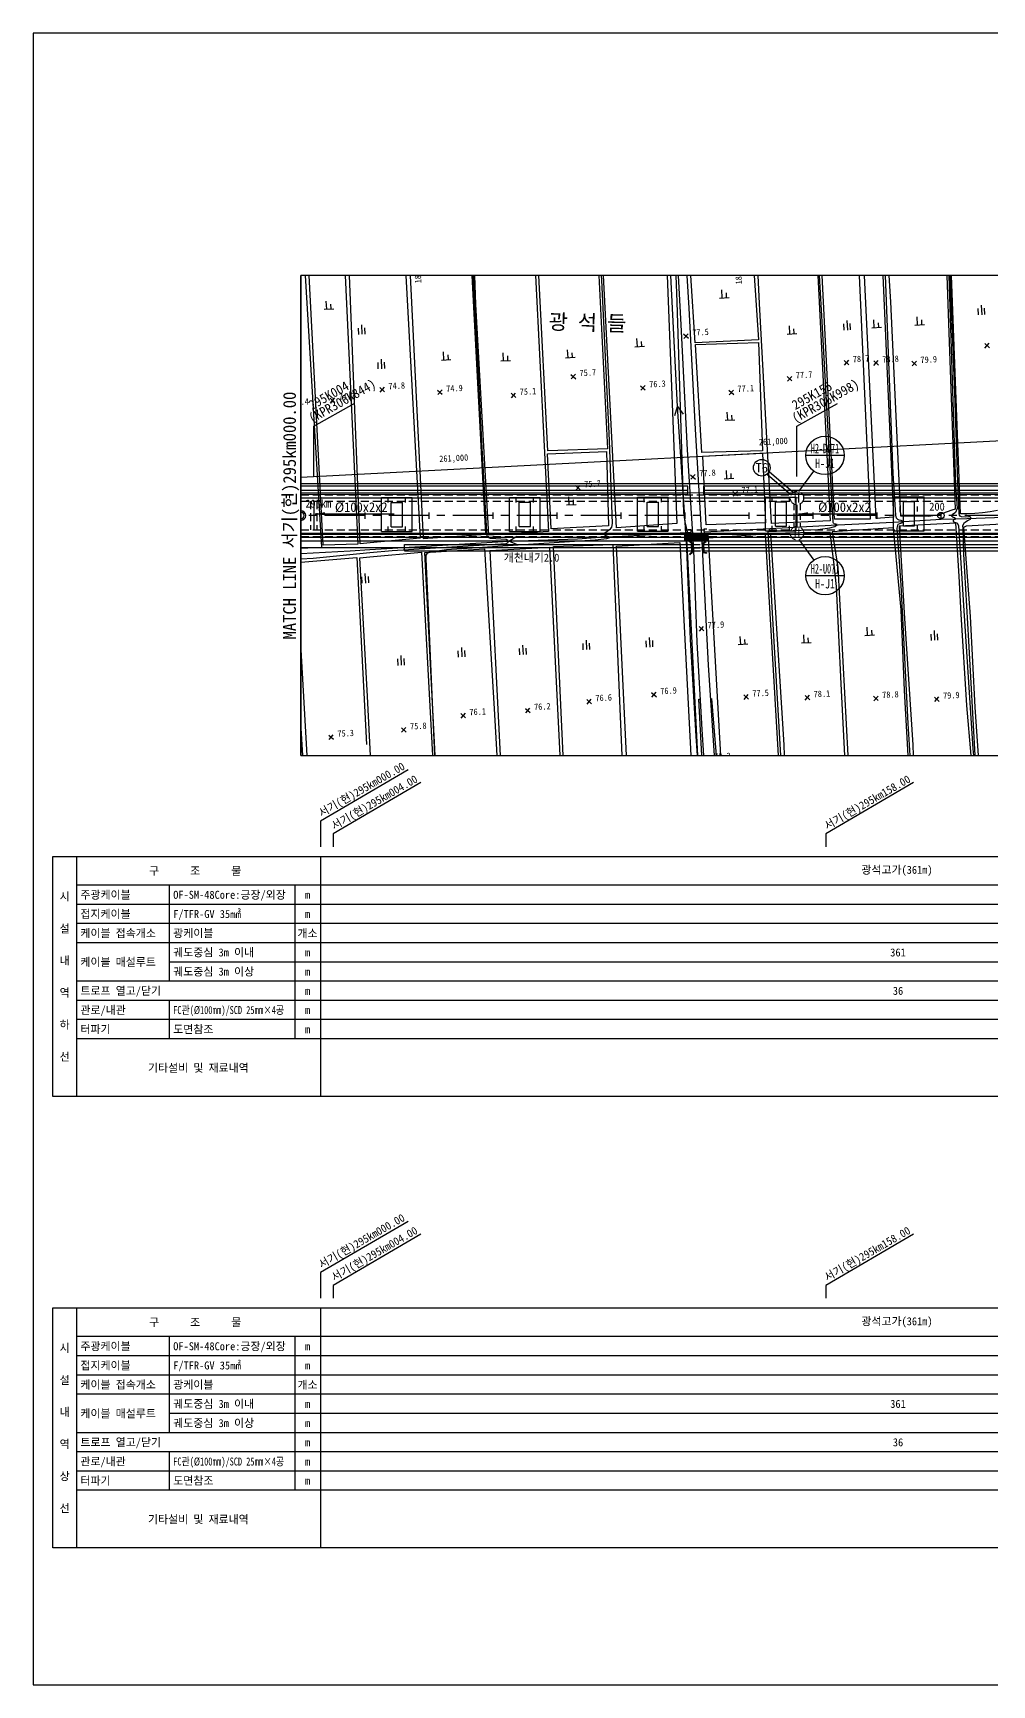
# Model space of a CAD drawing. Header units: millimetres. Extents: x 12262 to 13058, y 1103 to 1809.
# Drawn here: x 12262 to 12562, y 1103 to 1619 of the extents above; entities that cross this region are included whole.
import ezdxf
from ezdxf.enums import TextEntityAlignment as Align
from ezdxf.xclip import XClip

# ---------------------------------------------------------------- set-up
doc = ezdxf.new("R2010")
doc.units = ezdxf.units.MM
doc.header["$LTSCALE"] = 10
doc.header["$MEASUREMENT"] = 0
doc.header["$XCLIPFRAME"] = 2
for name, pattern in [('A-CENTR01', [2, 1.25, -0.25, 0.25, -0.25]), ('CENTER', [2, 1.25, -0.25, 0.25, -0.25]), ('HIDDEN', [0.375, 0.25, -0.125])]:
    doc.linetypes.add(name, pattern=pattern)
for name, color, linetype in [('TN-MACL', 6, 'A-CENTR01'), ('TN-MANH', 4, 'Continuous'), ('TT-TABL-LIN1', 4, 'Continuous'), ('TT-TABL-LIN2', 1, 'Continuous'), ('TT-TABL-TEX1', 6, 'Continuous'), ('TT-TABL-TEX2', 3, 'Continuous'), ('TT-WIRE-EQPM', 6, 'Continuous'), ('TZ-BASE', 253, 'Continuous'), ('TZ-CABL', 4, 'Continuous'), ('TZ-LEAL', 1, 'Continuous'), ('TZ-LEAT', 3, 'Continuous')]:
    doc.layers.add(name, color=color, linetype=linetype)
doc.layers.add('TX-PAPR', color=2, linetype='Continuous', plot=False)
doc.styles.add('GR', font='GulimChe.ttf')
doc.styles.add('HANA', font='GulimChe.ttf')
doc.styles.get("Standard").update_dxf_attribs({"font": 'GulimChe.ttf'})
doc.styles.add('굴림체', font='GulimChe.ttf')
doc.linetypes.add('ZIGZAG', pattern='A,0.0001,-0.2,[131,ltypeshp.shx,S=0.2,R=0,X=-0.2,Y=0],-0.4,[131,ltypeshp.shx,S=0.2,R=180,X=0.2,Y=0],-0.2', length=0.8001)
doc.dimstyles.get("Standard").update_dxf_attribs({"dimtxt": 0.18, "dimasz": 0.18, "dimexe": 0.18, "dimexo": 0.0625, "dimgap": 0.09, "dimtad": 0, "dimtih": 1, "dimtoh": 1, "dimdec": 4, "dimzin": 0, "dimdsep": 46, "dimtxsty": 'Standard', "dimcen": 0.09, "dimadec": 0, "dimazin": 0, "dimtfac": 1, "dimtdec": 4, "dimtofl": 0, "dimtmove": 0, "dimatfit": 3, "dimfxl": 0, "dimtolj": 1, "dimtzin": 0, "dimarcsym": 0})

# ---------------------------------------------------------------- blocks, each defined once
blk = doc.blocks.new('JD-SGS4SX3S')
at = {"layer": 'TZ-BASE'}
for p, q in [((140.19, 98.21, 77.03), (142.96, 54.94, 77.03)), ((143.31, 66.28, 77.69), (141.74, 98.56, 77.69)), ((160.25, 99.16, 77.69), (165.38, -1.62, 77.69)), ((166.69, -1.17, 78.79), (161.61, 99.31, 78.79)), ((173.3, 99.64, 78.79), (177.86, -1.16, 78.79)), ((179.74, -0.92, 78.75), (174.87, 99.94, 78.75)), ((180.71, 99.97, 78.75), (185.13, -0.46, 78.75)), ((57.74, -5.8, 75.02), (52.55, 93.13, 75.02)), ((54.63, 65.96, 75.21), (53.62, 93.68, 75.21)), ((72.3, 94.09, 75.21), (77.34, -4.94, 75.21)), ((77.19, 20.19, 75.62), (73.38, 94.28, 75.62)), ((92.12, 94.91, 75.62), (95.8, 20.88, 75.62)), ((98.62, -3.85, 76.42), (93.46, 96.22, 76.42)), ((113.54, 96.83, 76.42), (117.51, -2.5, 76.42)), ((117.6, 66.67, 77), (116.55, 94.96, 77)), ((116.72, 96.57, 77.17), (118.75, 59.61, 77.17)), ((123.25, 53.98, 77.03), (120.25, 97.37, 77.03)), ((184.32, 66.75, 80), (182.59, 97.13, 80)), ((201.01, 96.91, 80), (202.56, 54.12, 80)), ((206.11, 0.51, 81.19), (202.47, 97.77, 81.19)), ((6.53, -9.9, 73.99), (0.53, 90.31, 73.99)), ((6.99, -9.23, 73.99), (1.71, 90.7, 73.99)), ((13.13, 90.87, 73.99), (17.74, -8.96, 73.99)), ((18.55, -8.82, 74.91), (14.55, 91.32, 74.91)), ((31.81, 91.88, 74.91), (37.24, -7.02, 74.91)), ((33.26, 92.48, 75.02), (38.23, -7.16, 75.02)), ((94.05, 73.57, 76), (93.11, 89.43, 76)), ((121.34, 64.83, 81.04), (119.65, 91.78, 81.04)), ((163, 58.77, 78), (161.24, 90.27, 78)), ((202.03, 88.81, 80), (204.6, 9.47, 80)), ((185.1, 13.14, 79), (182.19, 87.57, 79)), ((203.33, 64.66, 81), (202.67, 85.05, 81)), ((56.65, 21.16, 75), (53.74, 78.2, 75)), ((117.72, 34.09), (115.27, 81.25)), ((96.46, 23.4, 76), (94.05, 73.57, 76)), ((130.82, 67.95, 77.11), (133.81, 68.1, 77.11)), ((131.62, 67.99, 77.11), (131.49, 70.49, 77.11)), ((133.02, 68.06, 77.11), (132.94, 69.56, 77.11)), ((7.26, 64.44, 74.01), (10.26, 64.59, 74.01)), ((8.06, 64.48, 74.01), (7.93, 66.98, 74.01)), ((9.46, 64.55, 74.01), (9.38, 66.05, 74.01)), ((58.67, -6.1, 75.21), (54.63, 65.96, 75.21)), ((119.69, 0.98, 77), (117.6, 66.67, 77)), ((123.28, 26.98, 81.04), (121.34, 64.83, 81.04)), ((147.05, -2.44, 77.69), (143.31, 66.28, 77.69)), ((187.48, -0.23, 80), (184.32, 66.75, 80)), ((192.66, 59.55, 80.02), (192.53, 62.05, 80.02)), ((204.3, 38.36, 81), (203.33, 64.66, 81)), ((211.74, 62.66, 80.18), (211.63, 64.66, 80.18)), ((212.58, 65.71, 80.18), (212.74, 62.72, 80.18)), ((213.73, 62.77, 80.18), (213.63, 64.77, 80.18)), ((18.05, 56.56, 74.85), (17.95, 58.56, 74.85)), ((18.89, 59.61, 74.85), (19.05, 56.62, 74.85)), ((20.05, 56.67, 74.85), (19.94, 58.67, 74.85)), ((118.75, 59.61, 77.17), (120.73, 20.58, 77.17)), ((119.66, 55.31, 77.52), (121, 56.79, 77.52)), ((151.96, 56.71, 77.31), (154.96, 56.87, 77.31)), ((152.76, 56.75, 77.31), (152.63, 59.25, 77.31)), ((154.16, 56.83, 77.31), (154.08, 58.32, 77.31)), ((166.31, -2.18, 78), (163, 58.77, 78)), ((169.76, 57.87, 78.67), (169.65, 59.86, 78.67)), ((170.6, 60.91, 78.67), (170.75, 57.92, 78.67)), ((171.75, 57.97, 78.67), (171.65, 59.97, 78.67)), ((178.39, 58.64, 78.21), (181.38, 58.8, 78.21)), ((179.18, 58.68, 78.21), (179.05, 61.18, 78.21)), ((180.58, 58.76, 78.21), (180.5, 60.25, 78.21)), ((191.86, 59.51, 80.02), (194.86, 59.66, 80.02)), ((194.06, 59.62, 80.02), (193.98, 61.12, 80.02)), ((83.48, 49.31, 75.51), (83.35, 51.81, 75.51)), ((104.35, 52.74, 76.33), (107.34, 52.9, 76.33)), ((105.15, 52.79, 76.33), (105.02, 55.28, 76.33)), ((106.54, 52.86, 76.33), (106.47, 54.36, 76.33)), ((119.59, 56.72, 77.52), (121.07, 55.38, 77.52)), ((142.96, 54.94, 77.03), (123.25, 53.98, 77.03)), ((123.3, 53.41, 77.03), (142.95, 54.06, 77.03)), ((125.31, 19.69, 77.03), (123.3, 53.41, 77.03)), ((142.95, 54.06, 77.03), (144.19, 20.2, 77.03)), ((202.56, 54.12, 80), (204.43, 1.99, 80)), ((213.67, 53.72, 81.23), (215.16, 52.38, 81.23)), ((213.75, 52.31, 81.23), (215.09, 53.8, 81.23)), ((24.19, 45.82, 74.85), (24.09, 47.81, 74.85)), ((25.04, 48.87, 74.85), (25.19, 45.87, 74.85)), ((26.19, 45.92, 74.85), (26.09, 47.92, 74.85)), ((43.89, 48.57, 74.95), (46.88, 48.73, 74.95)), ((44.69, 48.61, 74.95), (44.56, 51.11, 74.95)), ((46.08, 48.68, 74.95), (46.01, 50.18, 74.95)), ((62.49, 48.3, 75.06), (65.49, 48.45, 75.06)), ((63.29, 48.34, 75.06), (63.16, 50.83, 75.06)), ((64.69, 48.41, 75.06), (64.61, 49.91, 75.06)), ((82.68, 49.27, 75.51), (85.67, 49.43, 75.51)), ((84.87, 49.38, 75.51), (84.8, 50.88, 75.51)), ((169.76, 48.42, 78.68), (171.25, 47.08, 78.68)), ((169.83, 47.01, 78.68), (171.17, 48.49, 78.68)), ((178.98, 48.32, 78.75), (180.47, 46.98, 78.75)), ((179.06, 46.9, 78.75), (180.4, 48.39, 78.75)), ((190.91, 48.18, 79.93), (192.4, 46.84, 79.93)), ((190.99, 46.77, 79.93), (192.32, 48.26, 79.93)), ((84.39, 44.08, 75.73), (85.87, 42.75, 75.73)), ((84.46, 42.67, 75.73), (85.8, 44.16, 75.73)), ((151.96, 43.4, 77.75), (153.45, 42.06, 77.75)), ((152.03, 41.99, 77.75), (153.37, 43.47, 77.75)), ((9.15, 36.67, 74.28), (10.64, 35.33, 74.28)), ((9.23, 35.26, 74.28), (10.56, 36.74, 74.28)), ((24.68, 39.98, 74.78), (26.17, 38.65, 74.78)), ((24.76, 38.57, 74.78), (26.1, 40.06, 74.78)), ((42.7, 39.21, 74.91), (44.18, 37.87, 74.91)), ((42.77, 37.79, 74.91), (44.11, 39.28, 74.91)), ((65.68, 38.2, 75.12), (67.17, 36.86, 75.12)), ((65.76, 36.79, 75.12), (67.1, 38.27, 75.12)), ((106.14, 40.56, 76.33), (107.62, 39.22, 76.33)), ((106.21, 39.15, 76.33), (107.55, 40.63, 76.33)), ((133.74, 39.13, 77.13), (135.23, 37.79, 77.13)), ((133.82, 37.72, 77.13), (135.15, 39.21, 77.13)), ((205.32, 10.41, 81), (204.3, 38.36, 81)), ((116.85, 31.21), (117.72, 34.09)), ((117.72, 34.09), (119.5, 31.67)), ((120.3, -5.29), (117.72, 34.09)), ((133.37, 29.81, 77.09), (133.24, 32.31, 77.09)), ((134.77, 29.88, 77.09), (134.69, 31.38, 77.09)), ((0, 12.04), (280, 26.66)), ((125.42, -8.09, 81.04), (123.28, 26.98, 81.04)), ((132.57, 29.77, 77.09), (135.57, 29.92, 77.09)), ((58.09, -5.16, 75), (56.65, 21.16, 75)), ((95.8, 20.88, 75.62), (77.19, 20.19, 75.62)), ((97.4, -2.52, 76), (96.46, 23.4, 76)), ((77.09, 19.24, 75.69), (95.53, 20, 75.69)), ((78.19, -4.16, 75.69), (77.09, 19.24, 75.69)), ((95.53, 20, 75.69), (96.11, -3.25, 75.69)), ((120.73, 20.58, 77.17), (122.67, -10.81, 77.17)), ((144.19, 20.2, 77.03), (125.31, 19.69, 77.03)), ((125.58, 18.53, 77.03), (144.19, 19.44, 77.03)), ((126.6, -2.94, 77.03), (125.58, 18.53, 77.03)), ((144.19, 19.44, 77.03), (145.15, -2.31, 77.03)), ((121.78, 12.75, 77.78), (123.26, 11.41, 77.78)), ((121.85, 11.33, 77.78), (123.19, 12.82, 77.78)), ((132.28, 11.49, 77.09), (135.27, 11.64, 77.09)), ((133.08, 11.53, 77.09), (132.95, 14.03, 77.09)), ((134.47, 11.6, 77.09), (134.4, 13.1, 77.09)), ((185.89, 0.13, 79), (185.1, 13.14, 79)), ((205.73, 0.62, 81), (205.32, 10.41, 81)), ((0, 10), (265.98, 10)), ((0, 10), (265.98, 10)), ((120.87, 9.14), (0, 9.14)), ((120.89, 7.87), (0, 7.87)), ((0, 7.15), (280, 7.16)), ((120.9, 6.61), (0, 6.61)), ((25.2, 5.6), (34.8, 5.6)), ((25.2, -5), (25.2, 5.6)), ((27.3, 4.05), (27.3, 5.6)), ((32.7, 4.05), (32.7, 5.6)), ((34.8, -5), (34.8, 5.6)), ((65.2, -4.94), (65.2, 5.66)), ((65.2, 5.66), (74.8, 5.66)), ((67.3, 4.11), (67.3, 5.66)), ((72.7, 4.11), (72.7, 5.66)), ((74.8, -4.94), (74.8, 5.66)), ((83.82, 3.37, 75.66), (83.69, 5.87, 75.66)), ((85.82, 9.35, 75.73), (87.31, 8.01, 75.73)), ((85.9, 7.94, 75.73), (87.24, 9.42, 75.73)), ((105.2, -4.87), (105.2, 5.73)), ((105.2, 5.73), (114.8, 5.73)), ((107.3, 4.18), (107.3, 5.73)), ((112.7, 4.18), (112.7, 5.73)), ((114.8, -4.87), (114.8, 5.73)), ((120.9, 6.61, 13.72), (120.87, 9.14, 25.21)), ((125.89, 6.61), (125.89, 9.14)), ((266.49, 9.14), (125.89, 9.14)), ((266.5, 7.87), (125.89, 7.87)), ((266.5, 6.61), (125.89, 6.61)), ((134.99, 7.47, 77.13), (136.47, 6.13, 77.13)), ((135.06, 6.06, 77.13), (136.4, 7.55, 77.13)), ((145.2, -4.81), (145.2, 5.79)), ((145.2, 5.79), (154.8, 5.79)), ((147.3, 4.24), (147.3, 5.79)), ((152.7, 4.24), (152.7, 5.79)), ((154.8, -4.81), (154.8, 5.79)), ((185.2, -4.74), (185.2, 5.86)), ((185.2, 5.86), (194.8, 5.86)), ((187.3, 4.31), (187.3, 5.86)), ((192.7, 4.31), (192.7, 5.86)), ((194.8, -4.74), (194.8, 5.86)), ((204.6, 9.47, 80), (205.05, 2.25, 80)), ((0, 1), (0, -1)), ((20, 1), (20, -1)), ((28.25, 4.1), (31.75, 4.1)), ((28.25, -3.5), (28.25, 4.1)), ((31.75, -3.5), (31.75, 4.1)), ((40, 1), (40, -1)), ((60, 1), (60, -1)), ((68.25, 4.16), (71.75, 4.16)), ((68.25, -3.44), (68.25, 4.16)), ((71.75, -3.44), (71.75, 4.16)), ((80, 1), (80, -1)), ((83.02, 3.33, 75.66), (86.02, 3.49, 75.66)), ((85.22, 3.45, 75.66), (85.14, 4.94, 75.66)), ((100, 1), (100, -1)), ((108.25, -3.37), (108.25, 4.23)), ((108.25, 4.23), (111.75, 4.23)), ((111.75, -3.37), (111.75, 4.23)), ((120.09, -1.94, 77), (119.69, 0.98, 77)), ((120, 1), (120, -1)), ((140, 1), (140, -1)), ((148.25, -3.31), (148.25, 4.29)), ((148.25, 4.29), (151.75, 4.29)), ((151.75, -3.31), (151.75, 4.29)), ((160, 1), (160, -1)), ((180, 1), (180, -1)), ((186.14, -0.78, 79), (185.89, 0.13, 79)), ((187.3, 1.31), (187.3, 2.81)), ((188.25, -3.24), (188.25, 4.36)), ((188.25, 4.36), (191.75, 4.36)), ((191.75, -3.24), (191.75, 4.36)), ((192.7, 1.31), (192.7, 2.81)), ((198.84, 0.13, 80), (196.22, -0.25, 80)), ((200.46, 0.61, 80), (198.84, 0.13, 80)), ((200, 1), (200, -1)), ((201.94, 1.16, 80), (200.46, 0.61, 80)), ((203.42, 1.68, 80), (201.94, 1.16, 80)), ((203.52, 0.23, 80), (203.33, -0.08, 80)), ((204.43, 1.99, 80), (203.42, 1.68, 80)), ((204.6, 1, 80), (203.52, 0.23, 80)), ((205.05, 2.25, 80), (204.6, 1, 80)), ((205.75, 0.15, 81), (205.73, 0.62, 81)), ((205.97, -0.18, 81), (205.75, 0.15, 81)), ((208.12, 0.49, 81.19), (206.11, 0.51, 81.19)), ((210.55, 0.63, 81.19), (208.12, 0.49, 81.19)), ((213.03, 0.88, 81.19), (210.55, 0.63, 81.19)), ((215.4, 1.17, 81.19), (213.03, 0.88, 81.19)), ((217.7, 1.61, 81.19), (215.4, 1.17, 81.19)), ((25.2, -5), (34.8, -5)), ((27.3, -5), (27.3, -3.45)), ((28.25, -3.5), (31.75, -3.5)), ((32.7, -5), (32.7, -3.45)), ((58.22, -6.34, 75), (58.09, -5.16, 75)), ((77.34, -4.94, 75.21), (58.67, -6.1, 75.21)), ((65.2, -4.94), (74.8, -4.94)), ((67.3, -4.94), (67.3, -3.39)), ((68.25, -3.44), (71.75, -3.44)), ((72.7, -4.94), (72.7, -3.39)), ((96.11, -3.25, 75.69), (78.19, -4.16, 75.69)), ((94.96, -5.41, 76), (96.74, -4.14, 76)), ((96.74, -4.14, 76), (97.16, -3.66, 76)), ((97.16, -3.66, 76), (97.4, -2.52, 76)), ((117.51, -2.5, 76.42), (98.62, -3.85, 76.42)), ((105.2, -4.87), (114.8, -4.87)), ((107.3, -4.87), (107.3, -3.32)), ((108.25, -3.37), (111.75, -3.37)), ((112.7, -4.87), (112.7, -3.32)), ((120.9, -5.55, 77), (120.09, -1.94, 77)), ((120.98, -4.37), (121.84, -4.34)), ((121.84, -4.34), (121.89, -6.08)), ((125.98, -4.18), (126.83, -4.14)), ((126.07, -5.92), (125.98, -4.18)), ((126, -5.06), (146.55, -4.04)), ((145.15, -2.31, 77.03), (126.6, -2.94, 77.03)), ((145.2, -4.81), (154.8, -4.81)), ((145.99, -5.01, 78), (161.56, -4.32, 78)), ((147.22, -28.59, 78), (145.99, -5.01, 78)), ((146.55, -4.04), (165.72, -3.04)), ((165.38, -1.62, 77.69), (147.05, -2.44, 77.69)), ((147.3, -4.81), (147.3, -3.26)), ((148.25, -3.31), (151.75, -3.31)), ((152.7, -4.81), (152.7, -3.26)), ((161.56, -4.32, 78), (165.24, -3.8, 78)), ((165.24, -3.8, 78), (166.43, -3.53, 78)), ((165.72, -3.04), (185.02, -2.04)), ((185.19, -3.82, 78.88), (166.03, -5.11, 78.88)), ((166.03, -5.11, 78.88), (167.79, -16.24, 78.88)), ((166.46, -2.42, 78), (166.31, -2.18, 78)), ((166.43, -3.53, 78), (166.81, -3.38, 78)), ((166.66, -2.54, 78), (166.46, -2.42, 78)), ((166.91, -2.64, 78), (166.66, -2.54, 78)), ((177.86, -1.16, 78.79), (166.69, -1.17, 78.79)), ((166.81, -3.38, 78), (167.11, -3.18, 78)), ((167.17, -2.68, 78), (166.91, -2.64, 78)), ((167.11, -3.18, 78), (167.4, -3.04, 78)), ((167.52, -2.83, 78), (167.17, -2.68, 78)), ((167.4, -3.04, 78), (167.5, -2.99, 78)), ((167.5, -2.99, 78), (167.54, -2.94, 78)), ((167.54, -2.94, 78), (167.52, -2.83, 78)), ((185.13, -0.46, 78.75), (179.74, -0.92, 78.75)), ((185.02, -2.04), (200.02, -1.08)), ((186.16, -13.97, 78.88), (185.19, -3.82, 78.88)), ((185.2, -4.74), (194.8, -4.74)), ((186.49, -1.18, 79), (186.14, -0.78, 79)), ((186.31, -3.93, 79), (186.65, -2.69, 79)), ((187.54, -21.7, 79), (186.31, -3.93, 79)), ((186.94, -1.4, 79), (186.49, -1.18, 79)), ((186.65, -2.69, 79), (187.13, -2.5, 79)), ((187.54, -1.54, 79), (186.94, -1.4, 79)), ((204.68, -2.4, 80.17), (186.98, -3.3, 80.17)), ((186.98, -3.3, 80.17), (188.65, -32.13, 80.17)), ((187.13, -2.5, 79), (187.82, -2.32, 79)), ((187.3, -4.74), (187.3, -3.19)), ((196.22, -0.25, 80), (187.48, -0.23, 80)), ((187.97, -1.76, 79), (187.54, -1.54, 79)), ((187.82, -2.32, 79), (188.01, -2.15, 79)), ((188.11, -1.93, 79), (187.97, -1.76, 79)), ((188.01, -2.15, 79), (188.11, -1.93, 79)), ((188.25, -3.24), (191.75, -3.24)), ((192.7, -4.74), (192.7, -3.19)), ((200.02, -1.08), (208.11, -0.96)), ((203.33, -0.08, 80), (203.86, -0.46, 80)), ((204.51, -1.14, 80), (203.82, -1.48, 80)), ((203.82, -1.48, 80), (203.84, -1.89, 80)), ((203.84, -1.89, 80), (204.25, -2.07, 80)), ((203.86, -0.46, 80), (204.38, -0.64, 80)), ((204.25, -2.07, 80), (205.08, -2.23, 80)), ((204.38, -0.64, 80), (204.51, -1.14, 80)), ((205.67, -18.92, 80.17), (204.68, -2.4, 80.17)), ((205.08, -2.23, 80), (205.44, -3.23, 80)), ((205.44, -3.23, 80), (207.21, -31.37, 80)), ((206.45, -0.35, 81), (205.97, -0.18, 81)), ((207.67, -0.46, 81), (206.45, -0.35, 81)), ((206.87, -3.1, 81), (207.39, -2.12, 81)), ((206.92, -4.04, 81), (206.87, -3.1, 81)), ((207.17, -12.04, 81), (206.92, -4.04, 81)), ((207.84, -3.29, 81.41), (207.07, -3.78, 81.41)), ((207.07, -3.78, 81.41), (209.11, -31.54, 81.41)), ((207.39, -2.12, 81), (208.5, -1.43, 81)), ((208.62, -0.44, 81), (207.67, -0.46, 81)), ((224.53, -2.4, 81.41), (207.84, -3.29, 81.41)), ((208.11, -0.96), (222.48, -0.43)), ((208.5, -1.43, 81), (209.19, -1.12, 81)), ((209.16, -0.45, 81), (208.62, -0.44, 81)), ((209.3, -0.58, 81), (209.16, -0.45, 81)), ((209.19, -1.12, 81), (209.38, -0.84, 81)), ((209.38, -0.84, 81), (209.3, -0.58, 81)), ((0, -5.85), (253.56, -5.85)), ((280, -6.84), (0, -6.85)), ((0, -7.85), (289.31, -7.85)), ((0, -10.2, 73.99), (6.53, -9.9, 73.99)), ((0, -10), (280, -10)), ((0, -10), (280, -10)), ((17.74, -8.96, 73.99), (6.99, -9.23, 73.99)), ((21.6, -8.53, 74.91), (18.55, -8.82, 74.91)), ((21.56, -10.64), (37.34, -9.7)), ((37.24, -7.02, 74.91), (21.6, -8.53, 74.91)), ((28.5, -10.9, 75), (64.16, -8.69, 75)), ((32.38, -11), (32.38, -9)), ((32.38, -9), (122.26, -9)), ((37.34, -9.7), (64.95, -7.98)), ((38.23, -7.16, 75.02), (57.74, -5.8, 75.02)), ((45.54, -10.62, 76), (91.99, -7.57, 76)), ((58.46, -6.89, 75), (58.22, -6.34, 75)), ((59.25, -7.19, 75), (58.46, -6.89, 75)), ((77.78, -10.01, 76.27), (59.04, -10.97, 76.27)), ((60.87, -7.32, 75), (59.25, -7.19, 75)), ((62.48, -7.38, 75), (60.87, -7.32, 75)), ((64.1, -7.5, 75), (62.48, -7.38, 75)), ((64.67, -7.82, 75), (64.1, -7.5, 75)), ((64.16, -8.69, 75), (64.77, -8.38, 75)), ((64.77, -8.38, 75), (64.67, -7.82, 75)), ((64.95, -7.98), (67.52, -6.44)), ((64.95, -7.98), (86.43, -7.22)), ((67.72, -9.12), (64.95, -7.98)), ((82.75, -110.54, 76.27), (77.78, -10.01, 76.27)), ((78.89, -9.69, 76.53), (97.51, -9.06, 76.53)), ((83.68, -110.61, 76.53), (78.89, -9.69, 76.53)), ((86.43, -7.22), (93.53, -6.79)), ((91.99, -7.57, 76), (95.55, -7.2, 76)), ((93.53, -6.79), (98.57, -6.52)), ((94.91, -6.04, 76), (94.96, -5.41, 76)), ((95.24, -6.36, 76), (94.91, -6.04, 76)), ((96.57, -6.77, 76), (95.24, -6.36, 76)), ((95.55, -7.2, 76), (96.35, -6.97, 76)), ((96.35, -6.97, 76), (96.57, -6.77, 76)), ((97.51, -9.06, 76.53), (101.82, -110.05, 76.53)), ((98.57, -6.52), (120.25, -5.29)), ((98.59, -9.59, 76.9), (118.38, -8.4, 76.9)), ((103.46, -110.08, 76.9), (98.59, -9.59, 76.9)), ((118.38, -8.4, 76.9), (123.55, -108.86, 76.9)), ((120, -5.85), (127.15, -5.85)), ((120, -7.85), (120, -5.85)), ((120, -6.05), (120.2, -5.85)), ((120, -6.41), (120.55, -5.85)), ((120, -6.76), (120.91, -5.85)), ((120, -7.11), (121.26, -5.85)), ((120, -7.47), (121.62, -5.85)), ((120, -7.82), (121.97, -5.85)), ((127.15, -7.85), (120, -7.85)), ((120.25, -5.29), (121.86, -5.21)), ((120.3, -5.29), (121.65, -38.74)), ((120.32, -7.85), (122.32, -5.85)), ((120.6, -7.47, 77), (120.9, -5.55, 77)), ((120.86, -13.04, 77), (120.6, -7.47, 77)), ((120.68, -7.85), (122.68, -5.85)), ((121.03, -7.85), (123.03, -5.85)), ((121.89, -6.08), (121.04, -6.11)), ((122.04, -8.67), (121.34, -8.11)), ((121.38, -7.85), (123.38, -5.85)), ((122.24, -8.57), (121.46, -7.95)), ((121.74, -7.85), (123.74, -5.85)), ((122.16, -11.32), (122.04, -8.67)), ((122.09, -7.85), (124.09, -5.85)), ((122.36, -11.4), (122.24, -8.57)), ((122.44, -7.85), (124.44, -5.85)), ((122.8, -7.85), (124.8, -5.85)), ((123.15, -7.85), (125.15, -5.85)), ((123.5, -7.85), (125.5, -5.85)), ((123.86, -7.85), (125.86, -5.85)), ((124.21, -7.85), (126.21, -5.85)), ((124.57, -7.85), (126.57, -5.85)), ((124.92, -7.85), (126.92, -5.85)), ((125.27, -7.85), (127.15, -5.97)), ((127.36, -46.76, 81.04), (125.42, -8.09, 81.04)), ((126.55, -8.04), (125.57, -8.72)), ((125.57, -8.72), (125.74, -11.55)), ((125.58, -9), (253.54, -9)), ((125.63, -7.85), (127.15, -6.32)), ((126.66, -8.2), (125.77, -8.82)), ((125.77, -8.82), (125.93, -11.39)), ((125.98, -7.85), (127.15, -6.68)), ((126.92, -5.88), (126.07, -5.92)), ((126.33, -7.85), (127.15, -7.03)), ((126.69, -7.85), (127.15, -7.38)), ((127.04, -7.85), (127.15, -7.74)), ((127.15, -5.85), (127.15, -7.85)), ((127.32, -6.91, 77.56), (145.08, -5.68, 77.56)), ((133.11, -107.43, 77.56), (127.32, -6.91, 77.56)), ((145.08, -5.68, 77.56), (150.97, -106.67, 77.56)), ((165.38, -5.18, 78.21), (146.74, -5.57, 78.21)), ((146.74, -5.57, 78.21), (150.88, -71.66, 78.21)), ((166.64, -15.37, 78.21), (165.38, -5.18, 78.21)), ((0, -11.9), (15.34, -11.01)), ((0, -14.56, 75.15), (17.5, -13.15, 75.15)), ((0, -13.57, 75), (3.81, -13.33, 75)), ((3.81, -13.33, 75), (21.55, -11.59, 75)), ((15.34, -11.01, 75.84), (21.56, -10.64, 75.84)), ((17.5, -13.15, 75.15), (20.52, -71.56, 75.15)), ((18.43, -13.16, 75.47), (21.53, -12.89, 75.47)), ((20.78, -56.47, 75.47), (18.43, -13.16, 75.47)), ((21.53, -12.89, 75.47), (37.66, -11.48, 75.47)), ((21.55, -11.59, 75), (28.5, -10.9, 75)), ((32.38, -11), (122.35, -11)), ((37.66, -11.48, 75.47), (43.28, -113.62, 75.47)), ((38.76, -11.58, 76.08), (57.35, -10.41, 76.08)), ((43.92, -112.94, 76.08), (38.76, -11.58, 76.08)), ((39.16, -12.33, 76), (39.55, -11.76, 76)), ((39.18, -13.55, 76), (39.16, -12.33, 76)), ((39.86, -29.66, 76), (39.18, -13.55, 76)), ((39.55, -11.76, 76), (40.27, -11.32, 76)), ((40.27, -11.32, 76), (45.54, -10.62, 76)), ((57.35, -10.41, 76.08), (60.39, -60.42, 76.08)), ((59.04, -10.97, 76.27), (64.18, -111.51, 76.27)), ((125.79, -109.46, 77), (120.86, -13.04, 77)), ((121.42, -12.01), (122.16, -11.32)), ((121.56, -12.16), (122.36, -11.4)), ((122.67, -10.81, 77.17), (123.71, -39.58, 77.17)), ((125.7, -11), (280, -11)), ((125.74, -11.55), (126.73, -11.78)), ((125.93, -11.39), (126.78, -11.59)), ((167.35, -22.11, 78.21), (166.64, -15.37, 78.21)), ((187.53, -29.47, 78.88), (186.16, -13.97, 78.88)), ((208.71, -39.09, 81), (207.17, -12.04, 81)), ((19.18, -21.16, 76.21), (19.08, -19.16, 76.21)), ((20.02, -18.11, 76.21), (20.18, -21.11, 76.21)), ((21.18, -21.05, 76.21), (21.07, -19.06, 76.21)), ((167.79, -16.24, 78.88), (172.2, -99.79, 78.88)), ((206.3, -30.82, 80.17), (205.67, -18.92, 80.17)), ((168.78, -52.56, 78.21), (167.35, -22.11, 78.21)), ((189.8, -65, 79), (187.54, -21.7, 79)), ((43.54, -112.21, 76), (39.86, -29.66, 76)), ((151.81, -106.73, 78), (147.22, -28.59, 78)), ((188.64, -54.64, 78.88), (187.53, -29.47, 78.88)), ((208.07, -59.34, 80.17), (206.3, -30.82, 80.17)), ((124.43, -34.68, 77.93), (125.92, -36.02, 77.93)), ((124.51, -36.09, 77.93), (125.84, -34.61, 77.93)), ((177.06, -37.38, 78.53), (176.93, -34.88, 78.53)), ((178.46, -37.31, 78.53), (178.38, -35.81, 78.53)), ((188.65, -32.13, 80.17), (191.19, -71.58, 80.17)), ((197.85, -35.95, 78.51), (198, -38.95, 78.51)), ((207.21, -31.37, 80), (209.99, -72.91, 80)), ((209.11, -31.54, 81.41), (210.54, -59.88, 81.41)), ((4.06, -114.54, 75.15), (0, -40.11, 75.15)), ((50.14, -41.17, 76.25), (50.29, -44.16, 76.25)), ((69.29, -40.44, 76.44), (69.45, -43.43, 76.44)), ((88.25, -41.92, 76.7), (88.15, -39.93, 76.7)), ((89.09, -38.88, 76.7), (89.25, -41.87, 76.7)), ((90.25, -41.82, 76.7), (90.14, -39.82, 76.7)), ((108.03, -41.11, 77.17), (107.92, -39.11, 77.17)), ((108.87, -38.06, 77.17), (109.02, -41.06, 77.17)), ((110.02, -41, 77.17), (109.92, -39.01, 77.17)), ((121.65, -38.74), (123.44, -68.93)), ((123.71, -39.58, 77.17), (125.27, -66.88, 77.17)), ((136.62, -40.28, 76.89), (139.61, -40.12, 76.89)), ((137.42, -40.24, 76.89), (137.29, -37.74, 76.89)), ((138.82, -40.16, 76.89), (138.74, -38.67, 76.89)), ((156.45, -39.77, 77.5), (159.44, -39.61, 77.5)), ((157.24, -39.72, 77.5), (157.11, -37.23, 77.5)), ((158.64, -39.65, 77.5), (158.56, -38.15, 77.5)), ((176.26, -37.42, 78.53), (179.25, -37.27, 78.53)), ((197, -39, 78.51), (196.9, -37, 78.51)), ((199, -38.89, 78.51), (198.9, -36.9, 78.51)), ((210.79, -76.67, 81), (208.71, -39.09, 81)), ((30.35, -46.8, 76.21), (30.24, -44.8, 76.21)), ((31.19, -43.75, 76.21), (31.34, -46.74, 76.21)), ((32.34, -46.69, 76.21), (32.24, -44.69, 76.21)), ((49.29, -44.22, 76.25), (49.19, -42.22, 76.25)), ((51.29, -44.11, 76.25), (51.19, -42.11, 76.25)), ((68.45, -43.48, 76.44), (68.34, -41.49, 76.44)), ((70.45, -43.38, 76.44), (70.34, -41.38, 76.44)), ((129.9, -85.95, 81.04), (127.36, -46.76, 81.04)), ((23.92, -114.39, 75.47), (20.78, -56.47, 75.47)), ((109.59, -55.28, 76.91), (111.07, -56.61, 76.91)), ((109.66, -56.69, 76.91), (111, -55.2, 76.91)), ((138.39, -56.01, 77.49), (139.88, -57.35, 77.49)), ((138.47, -57.42, 77.49), (139.81, -55.94, 77.49)), ((157.53, -56.22, 78.1), (159.02, -57.56, 78.1)), ((157.61, -57.64, 78.1), (158.95, -56.15, 78.1)), ((171.63, -106.04, 78.21), (168.78, -52.56, 78.21)), ((178.94, -56.46, 78.77), (180.43, -57.8, 78.77)), ((179.02, -57.88, 78.77), (180.36, -56.39, 78.77)), ((191.25, -104.27, 78.88), (188.64, -54.64, 78.88)), ((197.97, -56.7, 79.93), (199.46, -58.04, 79.93)), ((198.04, -58.11, 79.93), (199.38, -56.62, 79.93)), ((49.97, -61.84, 76.05), (51.45, -63.18, 76.05)), ((50.04, -63.25, 76.05), (51.38, -61.76, 76.05)), ((60.39, -60.42, 76.08), (63.22, -112.2, 76.08)), ((70.17, -60.22, 76.24), (71.66, -61.56, 76.24)), ((70.24, -61.63, 76.24), (71.58, -60.14, 76.24)), ((89.34, -57.47, 76.59), (90.83, -58.81, 76.59)), ((89.42, -58.88, 76.59), (90.75, -57.4, 76.59)), ((124.36, -57.4, 78), (124.73, -57.38, 78)), ((125.62, -80.35, 78), (124.36, -57.4, 78)), ((128.04, -57.21, 78), (128.33, -57.19, 78)), ((128.33, -57.19, 78), (129.03, -66.11, 78)), ((210.97, -91.28, 80.17), (208.07, -59.34, 80.17)), ((210.54, -59.88, 81.41), (212.34, -85.2, 81.41)), ((0, -66.36, 75.15), (2.16, -102.15, 75.15)), ((31.41, -66.29, 75.75), (32.9, -67.63, 75.75)), ((31.48, -67.7, 75.75), (32.82, -66.21, 75.75)), ((125.27, -66.88, 77.17), (127.4, -97.42, 77.17)), ((129.03, -66.11, 78), (132.19, -104.79, 78)), ((191.95, -104.23, 79), (189.8, -65, 79)), ((8.71, -68.56, 75.28), (10.19, -69.89, 75.28)), ((8.78, -69.97, 75.28), (10.12, -68.48, 75.28)), ((123.44, -68.93), (125.91, -110.58)), ((150.88, -71.66, 78.21), (152.73, -107.51, 78.21)), ((191.19, -71.58, 80.17), (192.65, -100.63, 80.17)), ((209.99, -72.91, 80), (210.73, -83.07, 80))]:
    blk.add_line(p, q, dxfattribs=at)
at = {"layer": 'TZ-BASE', "linetype": 'Continuous'}
for p, q in [((121.34, -8.11), (121.46, -7.95)), ((126.66, -8.2), (126.55, -8.04)), ((121.42, -12.01), (121.56, -12.16)), ((126.78, -11.59), (126.73, -11.78))]:
    blk.add_line(p, q, dxfattribs=at)
at = {"layer": 'TZ-BASE', "linetype": 'HIDDEN'}
for p, q in [((122.1, -9.94), (125.84, -9.89)), ((122.11, -10.1), (125.85, -10.02)), ((122.26, -9), (125.58, -9)), ((122.35, -11), (125.7, -11))]:
    blk.add_line(p, q, dxfattribs=at)
at = {"layer": 'TZ-BASE', "linetype": 'CENTER', "flags": 128}
blk.add_lwpolyline([(700, 0), (280, 0), (0, 0)], dxfattribs=at)
at = {"layer": 'TZ-BASE'}
blk.add_circle((200, 0), 1, dxfattribs=at)
for radius in [1.5, 1]:
    blk.add_arc((0, 0), radius, 270, 90, dxfattribs=at)
at = {"layer": 'TZ-BASE', "style": 'HANA'}
for s, height, rotation, p in [('185,800', 2, 92.9893, (37.66, 72.59)), ('185,900', 2, 92.9893, (137.87, 72.26)), ('광 석 들', 4.8, 358.4889, (77.33, 58.22)), ('77.5', 2, 2.9893, (122.33, 56.15, 77.52)), ('78.7', 2, 2.9893, (172.5, 47.85, 78.68)), ('78.8', 2, 2.9893, (181.72, 47.75, 78.75)), ('79.9', 2, 2.9893, (193.65, 47.62, 79.93)), ('74.8', 2, 2.9893, (27.42, 39.42, 74.78)), ('75.7', 2, 2.9893, (87.13, 43.52, 75.73)), ('76.3', 2, 2.9893, (108.88, 40, 76.33)), ('77.7', 2, 2.9893, (154.7, 42.84, 77.75)), ('74.4', 2, 2.9893, (-2.62, 34.44, 74.37)), ('74.3', 2, 2.9893, (11.89, 36.1, 74.28)), ('74.9', 2, 2.9893, (45.44, 38.64, 74.91)), ('75.1', 2, 2.9893, (68.42, 37.64, 75.12)), ('77.1', 2, 2.9893, (136.48, 38.57, 77.13)), ('261,000', 2, 2.9893, (143.15, 21.93)), ('261,000', 2, 2.9893, (43.29, 16.71)), ('75.7', 2, 2.9893, (88.57, 8.78, 75.73)), ('77.8', 2, 2.9893, (124.52, 12.18, 77.78)), ('77.1', 2, 2.9893, (137.73, 6.91, 77.13)), ('개천내기2.0', 2.5, 0.0946, (63.37, -14.42)), ('77.9', 2, 2.9893, (127.17, -35.25, 77.93)), ('76.6', 2, 2.9893, (92.08, -58.04, 76.59)), ('76.9', 2, 2.9893, (112.33, -55.84, 76.91)), ('77.5', 2, 2.9893, (141.13, -56.57, 77.49)), ('78.1', 2, 2.9893, (160.27, -56.79, 78.1)), ('78.8', 2, 2.9893, (181.68, -57.03, 78.77)), ('79.9', 2, 2.9893, (200.71, -57.26, 79.93)), ('76.1', 2, 2.9893, (52.71, -62.4, 76.05)), ('76.2', 2, 2.9893, (72.91, -60.78, 76.24)), ('75.3', 2, 2.9893, (11.45, -69.12, 75.28)), ('75.8', 2, 2.9893, (34.15, -66.85, 75.75)), ('78.2', 2, 2.9893, (129.19, -76.31, 78.21))]:
    blk.add_text(s, height=height, rotation=rotation, dxfattribs=at).set_placement(p)
for s, p in [('295km', (1.39, 2.49)), ('200', (196.35, 1.54))]:
    blk.add_text(s, height=2.5, dxfattribs=at).set_placement(p)
blk = doc.blocks.new('JD-경부고속하선표_190503')
at = {"layer": 'TT-TABL-LIN1'}
blk.add_lwpolyline([(2, 114), (785.58, 114), (785.58, 39), (2, 39)], close=True, dxfattribs=at)
at = {"layer": 'TT-TABL-LIN2'}
for p, q in [((85.58, 114), (85.58, 39)), ((77.58, 105), (77.58, 57))]:
    blk.add_line(p, q, dxfattribs=at)
for points in [[(9.33, 114), (9.33, 39)], [(785.58, 105), (9.33, 105)], [(38.33, 105), (38.33, 75)], [(785.58, 99), (9.33, 99)], [(785.58, 93), (9.33, 93)], [(785.58, 87), (9.33, 87)], [(785.58, 81), (38.33, 81)], [(785.58, 75), (9.33, 75)], [(785.58, 69), (9.33, 69)], [(38.33, 69), (38.33, 57)], [(785.58, 63), (9.33, 63)], [(785.58, 57), (9.33, 57)]]:
    blk.add_lwpolyline(points, dxfattribs=at)
at = {"layer": 'TT-TABL-TEX1'}
for s, p in [('구      조      물', (46.45, 109.5)), ('시', (5.66, 101.5)), ('설', (5.66, 91.5)), ('내', (5.66, 81.5)), ('역', (5.66, 71.5)), ('하', (5.66, 61.5)), ('선', (5.66, 51.5))]:
    blk.add_text(s, height=2.5, rotation=0, dxfattribs=at).set_placement(p, align=Align.MIDDLE)
at = {"layer": 'TT-TABL-TEX2'}
for s, p in [('주광케이블', (10.59, 102)), ('OF-SM-48Core:긍장/외장', (39.59, 102)), ('접지케이블', (10.59, 96)), ('F/TFR-GV 35㎟', (39.59, 96)), ('케이블 접속개소', (10.59, 90)), ('광케이블', (39.59, 90)), ('케이블 매설루트', (10.59, 81)), ('궤도중심 3m 이내', (39.59, 84)), ('궤도중심 3m 이상', (39.59, 78)), ('트로프 열고/닫기', (10.59, 72)), ('관로/내관', (10.59, 66)), ('터파기', (10.59, 60)), ('도면참조', (39.59, 60))]:
    blk.add_text(s, height=2.5, rotation=0, dxfattribs=at).set_placement(p, align=Align.MIDDLE_LEFT)
for s, p in [('m', (81.58, 102)), ('m', (81.58, 96)), ('m', (81.58, 96)), ('개소', (81.58, 90)), ('m', (81.58, 84)), ('m', (81.58, 78)), ('m', (81.58, 72)), ('m', (81.58, 66)), ('m', (81.58, 60)), ('기타설비 및 재료내역', (47.45, 48))]:
    blk.add_text(s, height=2.5, rotation=0, dxfattribs=at).set_placement(p, align=Align.MIDDLE)
at = {"layer": 'TT-TABL-TEX2', "width": 0.8}
blk.add_text('FC관(Ø100㎜)/SCD 25㎜×4공', height=2.5, rotation=0, dxfattribs=at).set_placement((39.59, 66), align=Align.MIDDLE_LEFT)
blk = doc.blocks.new('JD-경부고속상선표_190503')
at = {"layer": 'TT-TABL-LIN1'}
blk.add_lwpolyline([(2, 114), (785.58, 114), (785.58, 39), (2, 39)], close=True, dxfattribs=at)
at = {"layer": 'TT-TABL-LIN2'}
for p, q in [((85.58, 114), (85.58, 39)), ((77.58, 105), (77.58, 57))]:
    blk.add_line(p, q, dxfattribs=at)
for points in [[(9.33, 114), (9.33, 39)], [(785.58, 105), (9.33, 105)], [(38.33, 105), (38.33, 75)], [(785.58, 99), (9.33, 99)], [(785.58, 93), (9.33, 93)], [(785.58, 87), (9.33, 87)], [(785.58, 81), (38.33, 81)], [(785.58, 75), (9.33, 75)], [(785.58, 69), (9.33, 69)], [(38.33, 69), (38.33, 57)], [(785.58, 63), (9.33, 63)], [(785.58, 57), (9.33, 57)]]:
    blk.add_lwpolyline(points, dxfattribs=at)
at = {"layer": 'TT-TABL-TEX1'}
for s, p in [('구      조      물', (46.45, 109.5)), ('시', (5.66, 101.5)), ('설', (5.66, 91.5)), ('내', (5.66, 81.5)), ('역', (5.66, 71.5)), ('상', (5.66, 61.5)), ('선', (5.66, 51.5))]:
    blk.add_text(s, height=2.5, rotation=0, dxfattribs=at).set_placement(p, align=Align.MIDDLE)
at = {"layer": 'TT-TABL-TEX2'}
for s, p in [('주광케이블', (10.59, 102)), ('OF-SM-48Core:긍장/외장', (39.59, 102)), ('접지케이블', (10.59, 96)), ('F/TFR-GV 35㎟', (39.59, 96)), ('케이블 접속개소', (10.59, 90)), ('광케이블', (39.59, 90)), ('케이블 매설루트', (10.59, 81)), ('궤도중심 3m 이내', (39.59, 84)), ('궤도중심 3m 이상', (39.59, 78)), ('트로프 열고/닫기', (10.59, 72)), ('관로/내관', (10.59, 66)), ('터파기', (10.59, 60)), ('도면참조', (39.59, 60))]:
    blk.add_text(s, height=2.5, rotation=0, dxfattribs=at).set_placement(p, align=Align.MIDDLE_LEFT)
for s, p in [('m', (81.58, 102)), ('m', (81.58, 96)), ('m', (81.58, 96)), ('개소', (81.58, 90)), ('m', (81.58, 84)), ('m', (81.58, 78)), ('m', (81.58, 72)), ('m', (81.58, 66)), ('m', (81.58, 60)), ('기타설비 및 재료내역', (47.45, 48))]:
    blk.add_text(s, height=2.5, rotation=0, dxfattribs=at).set_placement(p, align=Align.MIDDLE)
at = {"layer": 'TT-TABL-TEX2', "width": 0.8}
blk.add_text('FC관(Ø100㎜)/SCD 25㎜×4공', height=2.5, rotation=0, dxfattribs=at).set_placement((39.59, 66), align=Align.MIDDLE_LEFT)

msp = doc.modelspace()

# ---------------------------------------------------------------- linework, layer by layer
at = {"layer": 'TN-MACL', "const_width": 0.5}
msp.add_lwpolyline([(12345.6, 1543.33), (12345.6, 1393.33)], dxfattribs=at)
at = {"layer": 'TN-MANH', "linetype": 'HIDDEN'}
for centre in [(12500.6, 1473.83), (12500.61, 1462.83)]:
    msp.add_circle(centre, 2.1, dxfattribs=at)
at = {"layer": 'TT-WIRE-EQPM'}
msp.add_circle((12489.6, 1483.26), 2.6, dxfattribs=at)
at = {"layer": 'TX-PAPR'}
msp.add_lwpolyline([(12261.89, 1103.05), (13057.89, 1103.05), (13057.89, 1619.05), (12261.89, 1619.05)], close=True, dxfattribs=at)
at = {"layer": 'TX-PAPR', "flags": 128}
msp.add_lwpolyline([(13045.6, 1543.33), (12345.6, 1543.33), (12345.6, 1393.33), (13045.6, 1393.33)], close=True, dxfattribs=at)
at = {"layer": 'TZ-BASE'}
for p, q in [((12515.37, 1487.11), (12503.37, 1487.11)), ((12501.17, 1475.85), (12505.9, 1482.22)), ((12501.18, 1460.81), (12505.91, 1454.43)), ((12515.38, 1449.54), (12503.38, 1449.54))]:
    msp.add_line(p, q, dxfattribs=at)
at = {"layer": 'TZ-BASE', "elevation": 130.32, "flags": 128}
msp.add_lwpolyline([(12349.6, 1480.58), (12349.6, 1496.28), (12362.26, 1503.37)], dxfattribs=at)
at = {"layer": 'TZ-BASE', "flags": 128}
msp.add_lwpolyline([(12500.6, 1480.58), (12500.6, 1496.28), (12513.26, 1503.37)], dxfattribs=at)
at = {"layer": 'TZ-BASE'}
for centre in [(12509.37, 1487.11), (12509.38, 1449.54)]:
    msp.add_circle(centre, 6, dxfattribs=at)
at = {"layer": 'TZ-CABL', "linetype": 'ByBlock'}
for p, q in [((12498.72, 1474.78), (12491.25, 1481.19)), ((12499.38, 1475.53), (12491.9, 1481.95))]:
    msp.add_line(p, q, dxfattribs=at)
at = {"layer": 'TZ-CABL', "linetype": 'HIDDEN'}
for points in [[(12345.6, 1474.83), (12498.75, 1474.83)], [(12345.6, 1473.83), (12498.5, 1473.83)], [(12345.6, 1472.83), (12498.75, 1472.83)], [(12348.6, 1472.83), (12348.61, 1463.83)], [(12350.6, 1472.83), (12350.61, 1463.83)], [(12502.44, 1474.83), (12704.75, 1474.83)], [(12502.44, 1472.83), (12704.75, 1472.83)], [(12502.7, 1473.83), (12704.5, 1473.83)]]:
    msp.add_lwpolyline(points, dxfattribs=at)
at = {"layer": 'TZ-CABL', "linetype": 'ZIGZAG', "ltscale": 0.5}
for points in [[(12345.6, 1473.83), (12498.5, 1473.83)], [(12349.6, 1472.83), (12349.61, 1463.83)], [(12500.6, 1471.73), (12500.61, 1464.93)], [(12502.7, 1473.83), (12704.5, 1473.83)]]:
    msp.add_lwpolyline(points, dxfattribs=at)
at = {"layer": 'TZ-CABL', "linetype": 'HIDDEN', "ltscale": 0.8}
for points in [[(12499.6, 1471.98), (12499.61, 1464.67)], [(12501.6, 1471.98), (12501.61, 1464.67)]]:
    msp.add_lwpolyline(points, dxfattribs=at)
at = {"layer": 'TZ-CABL', "linetype": 'HIDDEN', "elevation": -271.25}
for points in [[(12345.61, 1463.83), (12498.76, 1463.83)], [(12345.61, 1462.83), (12498.51, 1462.83)], [(12345.61, 1461.83), (12498.76, 1461.83)], [(12502.45, 1463.83), (12704.76, 1463.83)], [(12502.45, 1461.83), (12704.76, 1461.83)], [(12502.71, 1462.83), (12704.51, 1462.83)]]:
    msp.add_lwpolyline(points, dxfattribs=at)
at = {"layer": 'TZ-CABL', "linetype": 'ZIGZAG', "ltscale": 0.5, "elevation": -271.25}
for points in [[(12345.61, 1462.83), (12498.51, 1462.83)], [(12502.71, 1462.83), (12704.51, 1462.83)]]:
    msp.add_lwpolyline(points, dxfattribs=at)
at = {"layer": 'TZ-LEAL'}
for points in [[(12379.07, 1388.9), (12351.68, 1372.87), (12351.68, 1364.87)], [(12383.07, 1384.9), (12355.68, 1368.87), (12355.68, 1364.87)], [(12537.07, 1384.9), (12509.68, 1368.87), (12509.68, 1364.87)], [(12379.07, 1247.87), (12351.68, 1231.85), (12351.68, 1223.85)], [(12383.07, 1243.87), (12355.68, 1227.85), (12355.68, 1223.85)], [(12537.07, 1243.87), (12509.68, 1227.85), (12509.68, 1223.85)]]:
    msp.add_lwpolyline(points, dxfattribs=at)

# ---------------------------------------------------------------- block references
at = {"layer": 'TT-TABL-LIN2'}
for name, p in [('JD-경부고속하선표_190503', (12266.11, 1247.87)), ('JD-경부고속상선표_190503', (12266.11, 1106.85))]:
    msp.add_blockref(name, p, dxfattribs=at)
at = {"layer": 'TZ-BASE'}
ref = msp.add_blockref('JD-SGS4SX3S', (12345.6, 1468.33), dxfattribs=at)
XClip(ref).set_block_clipping_path([(0, -75.0000000001), (700.0000000116, 74.9999999999)])

# ---------------------------------------------------------------- texts
at = {"layer": 'TN-MACL', "style": '굴림체'}
msp.add_text('MATCH LINE 서기(현)295㎞000.00', height=4, rotation=90, dxfattribs=at).set_placement((12342.03, 1468.33), align=Align.MIDDLE_CENTER)
at = {"layer": 'TN-MANH', "linetype": 'ByBlock', "style": 'GR'}
for p in [(12500.6, 1473.83), (12500.61, 1462.83)]:
    msp.add_text('H', height=3, dxfattribs=at).set_placement(p, align=Align.MIDDLE)
at = {"layer": 'TT-TABL-TEX2', "style": '굴림체'}
for p in [(12531.86, 1357.54), (12531.86, 1216.52)]:
    msp.add_text('광석고가(361m)', height=2.5, dxfattribs=at).set_placement(p, align=Align.MIDDLE)
at = {"layer": 'TT-TABL-TEX2'}
for s, p in [('361', (12532.18, 1331.87)), ('36', (12532.18, 1319.87)), ('361', (12532.18, 1190.85)), ('36', (12532.18, 1178.85))]:
    msp.add_text(s, height=2.5, dxfattribs=at).set_placement(p, align=Align.MIDDLE_CENTER)
at = {"layer": 'TT-WIRE-EQPM', "style": 'GR'}
msp.add_text('T6', height=3, dxfattribs=at).set_placement((12489.6, 1483.26), align=Align.MIDDLE)
at = {"layer": 'TZ-BASE', "style": 'GR'}
for s, p in [('295K004', (12349.09, 1501.25, 130.32)), ('(KPR306K844)', (12349.09, 1497.14, 130.32)), ('295K155', (12500.09, 1501.25)), ('(KPR306K998)', (12500.09, 1497.14))]:
    msp.add_text(s, height=3, rotation=29.2387, dxfattribs=at).set_placement(p)
for s, width, p in [('H2-D071', 0.65, (12509.37, 1489.27)), ('H-J1', 0.8, (12509.38, 1484.61)), ('H2-U071', 0.65, (12509.37, 1451.7)), ('H-J1', 0.8, (12509.38, 1447.04))]:
    msp.add_text(s, height=3, dxfattribs=dict(at, width=width)).set_placement(p, align=Align.MIDDLE)
at = {"layer": 'TZ-BASE'}
for p in [(12364.45, 1470.96, 130.32), (12515.45, 1470.96)]:
    msp.add_text('Ø100x2x2', height=3, rotation=0.0518, dxfattribs=at).set_placement(p, align=Align.MIDDLE)
at = {"layer": 'TZ-LEAT', "style": '굴림체'}
for s, p in [('서기(현)295km000.00', (12365.18, 1381.66)), ('서기(현)295km004.00', (12369.18, 1377.66)), ('서기(현)295km158.00', (12523.18, 1377.66)), ('서기(현)295km000.00', (12365.18, 1240.64)), ('서기(현)295km004.00', (12369.18, 1236.64)), ('서기(현)295km158.00', (12523.18, 1236.64))]:
    msp.add_text(s, height=2.5, rotation=30, dxfattribs=at).set_placement(p, align=Align.CENTER)

# ---------------------------------------------------------------- leaders
at = {"layer": 'TZ-BASE'}
for points in [[(12350.1, 1468.89, 130.32), (12374.75, 1468.89, 130.32)], [(12501.1, 1468.89), (12525.75, 1468.89)]]:
    msp.add_leader(points, dimstyle='Standard', override={"dimtxt": 3, "dimasz": 3, "dimexe": 2, "dimexo": 3, "dimgap": 1, "dimtad": 0, "dimtih": 0, "dimcen": 1, "dimaunit": 1, "dimadec": 8, "dimtix": 1, "dimtofl": 1, "dimtmove": 2, "dimtvp": 2}, dxfattribs=at)

doc.saveas('drawing.dxf')
